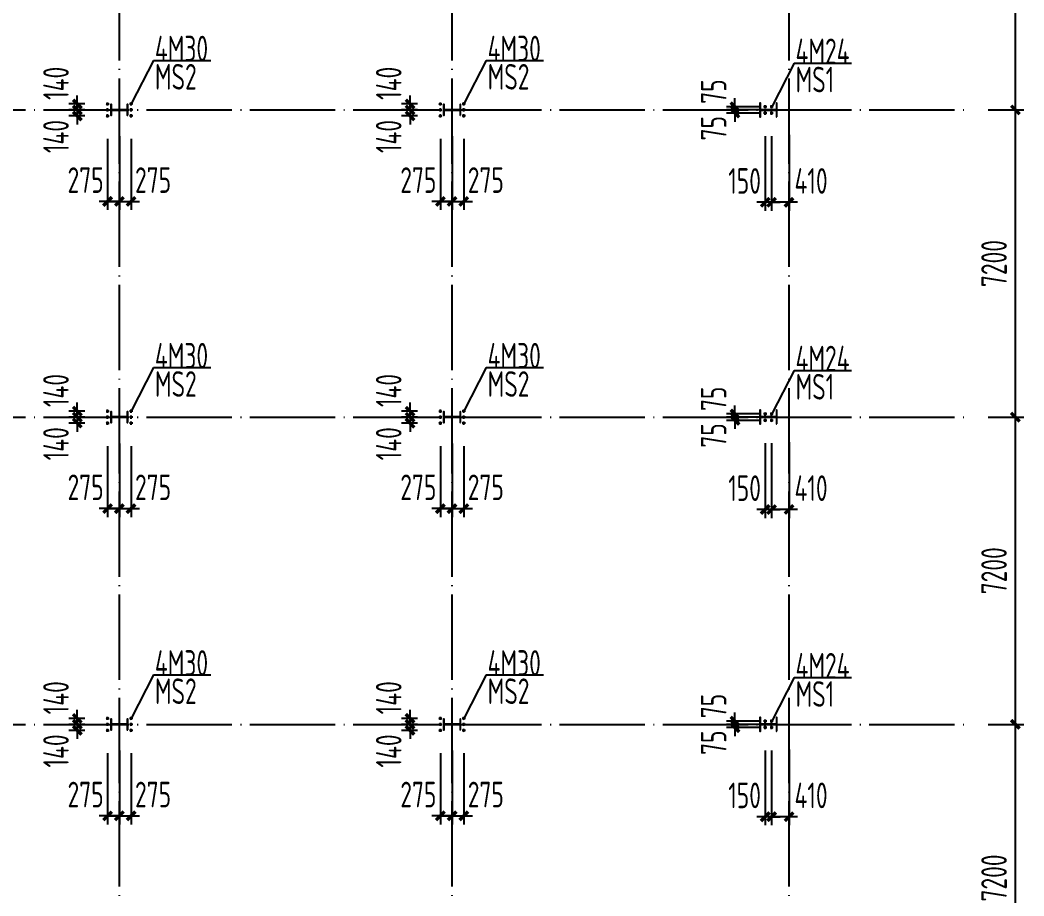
# Model space of a CAD drawing. Extents: x -32169 to 443031, y -120117 to 204739.
# Drawn here: x 71278 to 94810, y -47583 to -27057 of the extents above; entities that cross this region are included whole.
import ezdxf

# ---------------------------------------------------------------- set-up
doc = ezdxf.new("R2010")
doc.units = 0
doc.header["$LTSCALE"] = 1000
doc.linetypes.add('DOTE', pattern=[2.42, 2, -0.2, 0.02, -0.2])
doc.layers.get('0').update_dxf_attribs({"linetype": 'CONTINUOUS'})
doc.layers.get('Defpoints').update_dxf_attribs({"linetype": 'CONTINUOUS'})
for name, color, linetype in [('_TCH_KEY', 7, 'CONTINUOUS'), ('DIM', 3, 'CONTINUOUS'), ('DOTE', 1, 'CONTINUOUS'), ('HATCH', 252, 'CONTINUOUS'), ('PUB_TEXT', 7, 'CONTINUOUS'), ('端板', 7, 'CONTINUOUS'), ('钢柱', 2, 'CONTINUOUS')]:
    doc.layers.add(name, color=color, linetype=linetype)
doc.styles.add('TSSD_Dimension', font='Tssdeng.shx', dxfattribs={"width": 0.7, "bigfont": 'hztxt.shx'})
doc.styles.add('TSSD_Rein', font='Tssdeng.shx', dxfattribs={"width": 0.7, "bigfont": 'hztxt.shx'})
doc.dimstyles.new('TSSD_200_200', dxfattribs={"dimtxt": 600, "dimasz": 200, "dimexe": 200, "dimexo": 500, "dimgap": 200, "dimtad": 1, "dimdec": 0, "dimzin": 0, "dimdsep": 46, "dimtxsty": 'TSSD_Dimension', "dimblk": 'ARCHTICK', "dimblk1": 'ARCHTICK', "dimblk2": 'ARCHTICK', "dimcen": 0, "dimdle": 200, "dimclrt": 7, "dimadec": 0, "dimazin": 0, "dimtfac": 1, "dimtdec": 0, "dimtix": 1, "dimtmove": 2, "dimatfit": 3, "dimfxl": 1, "dimtolj": 1, "dimtzin": 0, "dimarcsym": 0})

# ---------------------------------------------------------------- blocks, each defined once
blk = doc.blocks.new('A$C686C7D4D')
at = {"layer": 'HATCH'}
for p, q in [((-150, 0), (150, 0)), ((0, -150), (0, 150))]:
    blk.add_line(p, q, dxfattribs=at)
at = {"layer": '端板'}
blk.add_circle((0, 0), 65, dxfattribs=at)
blk = doc.blocks.new('_ArchTick')
at = {"color": 0, "linetype": 'ByBlock', "const_width": 0.4}
blk.add_lwpolyline([(-0.5, -0.5), (0.5, 0.5)], dxfattribs=at)
blk = doc.blocks.new('*D126')
at = {"layer": 'Defpoints', "color": 0}
for p in [(72620, -29163), (73293, -29023), (73293, -29163)]:
    blk.add_point(p, dxfattribs=at)
at = {"layer": 'DIM', "color": 0, "lineweight": -2}
for p, q in [((72620, -29023), (72620, -28823)), ((72793, -29023), (72420, -29023)), ((72793, -29163), (72420, -29163)), ((72620, -29023), (72620, -29163)), ((72620, -29163), (72620, -29363))]:
    blk.add_line(p, q, dxfattribs=at)
at = {"layer": 'DIM', "color": 0, "lineweight": -2, "xscale": 200, "yscale": 200, "zscale": 200}
for p, rotation in [((72620, -29023), 270), ((72620, -29163), 90)]:
    blk.add_blockref('_ArchTick', p, dxfattribs=dict(at, rotation=rotation))
at = {"layer": 'DIM', "color": 7, "insert": (72120, -28539), "char_height": 600, "attachment_point": 5, "rotation": 90, "style": 'TSSD_Dimension'}
blk.add_mtext('\\A1;140', dxfattribs=at)
blk = doc.blocks.new('*D127')
at = {"layer": 'Defpoints', "color": 0}
for p in [(73293, -29163), (72620, -29303), (73293, -29303)]:
    blk.add_point(p, dxfattribs=at)
at = {"layer": 'DIM', "color": 0, "lineweight": -2}
for p, q in [((72793, -29163), (72420, -29163)), ((72620, -29163), (72620, -28963)), ((72620, -29163), (72620, -29303)), ((72793, -29303), (72420, -29303)), ((72620, -29303), (72620, -29503))]:
    blk.add_line(p, q, dxfattribs=at)
at = {"layer": 'DIM', "color": 0, "lineweight": -2, "xscale": 200, "yscale": 200, "zscale": 200}
for p, rotation in [((72620, -29163), 270), ((72620, -29303), 90)]:
    blk.add_blockref('_ArchTick', p, dxfattribs=dict(at, rotation=rotation))
at = {"layer": 'DIM', "color": 7, "insert": (72120, -29786), "char_height": 600, "attachment_point": 5, "rotation": 90, "style": 'TSSD_Dimension'}
blk.add_mtext('\\A1;140', dxfattribs=at)
blk = doc.blocks.new('*D128')
at = {"layer": 'Defpoints', "color": 0}
for p in [(73330, -29340), (73605, -29278), (73605, -31307)]:
    blk.add_point(p, dxfattribs=at)
at = {"layer": 'DIM', "color": 0, "lineweight": -2}
for p, q in [((73330, -29840), (73330, -31507)), ((73605, -29778), (73605, -31507)), ((73330, -31307), (73130, -31307)), ((73330, -31307), (73605, -31307)), ((73605, -31307), (73805, -31307))]:
    blk.add_line(p, q, dxfattribs=at)
at = {"layer": 'DIM', "color": 0, "lineweight": -2, "xscale": 200, "yscale": 200, "zscale": 200}
blk.add_blockref('_ArchTick', (73330, -31307), dxfattribs=at)
at = {"layer": 'DIM', "color": 0, "lineweight": -2, "xscale": 200, "yscale": 200, "zscale": 200, "rotation": 180}
blk.add_blockref('_ArchTick', (73605, -31307), dxfattribs=at)
at = {"layer": 'DIM', "color": 7, "insert": (72814, -30807), "char_height": 600, "attachment_point": 5, "style": 'TSSD_Dimension'}
blk.add_mtext('\\A1;275', dxfattribs=at)
blk = doc.blocks.new('*D129')
at = {"layer": 'Defpoints', "color": 0}
for p in [(73605, -29278), (73880, -29340), (73880, -31307)]:
    blk.add_point(p, dxfattribs=at)
at = {"layer": 'DIM', "color": 0, "lineweight": -2}
for p, q in [((73605, -29778), (73605, -31507)), ((73880, -29840), (73880, -31507)), ((73605, -31307), (73405, -31307)), ((73605, -31307), (73880, -31307)), ((73880, -31307), (74080, -31307))]:
    blk.add_line(p, q, dxfattribs=at)
at = {"layer": 'DIM', "color": 0, "lineweight": -2, "xscale": 200, "yscale": 200, "zscale": 200}
blk.add_blockref('_ArchTick', (73605, -31307), dxfattribs=at)
at = {"layer": 'DIM', "color": 0, "lineweight": -2, "xscale": 200, "yscale": 200, "zscale": 200, "rotation": 180}
blk.add_blockref('_ArchTick', (73880, -31307), dxfattribs=at)
at = {"layer": 'DIM', "color": 7, "insert": (74396, -30807), "char_height": 600, "attachment_point": 5, "style": 'TSSD_Dimension'}
blk.add_mtext('\\A1;275', dxfattribs=at)
blk = doc.blocks.new('*D130')
at = {"layer": 'Defpoints', "color": 0}
for p in [(80420, -29163), (81093, -29023), (81093, -29163)]:
    blk.add_point(p, dxfattribs=at)
at = {"layer": 'DIM', "color": 0, "lineweight": -2}
for p, q in [((80420, -29023), (80420, -28823)), ((80593, -29023), (80220, -29023)), ((80593, -29163), (80220, -29163)), ((80420, -29023), (80420, -29163)), ((80420, -29163), (80420, -29363))]:
    blk.add_line(p, q, dxfattribs=at)
at = {"layer": 'DIM', "color": 0, "lineweight": -2, "xscale": 200, "yscale": 200, "zscale": 200}
for p, rotation in [((80420, -29023), 270), ((80420, -29163), 90)]:
    blk.add_blockref('_ArchTick', p, dxfattribs=dict(at, rotation=rotation))
at = {"layer": 'DIM', "color": 7, "insert": (79920, -28539), "char_height": 600, "attachment_point": 5, "rotation": 90, "style": 'TSSD_Dimension'}
blk.add_mtext('\\A1;140', dxfattribs=at)
blk = doc.blocks.new('*D131')
at = {"layer": 'Defpoints', "color": 0}
for p in [(81093, -29163), (80420, -29303), (81093, -29303)]:
    blk.add_point(p, dxfattribs=at)
at = {"layer": 'DIM', "color": 0, "lineweight": -2}
for p, q in [((80593, -29163), (80220, -29163)), ((80420, -29163), (80420, -28963)), ((80420, -29163), (80420, -29303)), ((80593, -29303), (80220, -29303)), ((80420, -29303), (80420, -29503))]:
    blk.add_line(p, q, dxfattribs=at)
at = {"layer": 'DIM', "color": 0, "lineweight": -2, "xscale": 200, "yscale": 200, "zscale": 200}
for p, rotation in [((80420, -29163), 270), ((80420, -29303), 90)]:
    blk.add_blockref('_ArchTick', p, dxfattribs=dict(at, rotation=rotation))
at = {"layer": 'DIM', "color": 7, "insert": (79920, -29786), "char_height": 600, "attachment_point": 5, "rotation": 90, "style": 'TSSD_Dimension'}
blk.add_mtext('\\A1;140', dxfattribs=at)
blk = doc.blocks.new('*D132')
at = {"layer": 'Defpoints', "color": 0}
for p in [(81130, -29340), (81405, -29278), (81405, -31307)]:
    blk.add_point(p, dxfattribs=at)
at = {"layer": 'DIM', "color": 0, "lineweight": -2}
for p, q in [((81130, -29840), (81130, -31507)), ((81405, -29778), (81405, -31507)), ((81130, -31307), (80930, -31307)), ((81130, -31307), (81405, -31307)), ((81405, -31307), (81605, -31307))]:
    blk.add_line(p, q, dxfattribs=at)
at = {"layer": 'DIM', "color": 0, "lineweight": -2, "xscale": 200, "yscale": 200, "zscale": 200}
blk.add_blockref('_ArchTick', (81130, -31307), dxfattribs=at)
at = {"layer": 'DIM', "color": 0, "lineweight": -2, "xscale": 200, "yscale": 200, "zscale": 200, "rotation": 180}
blk.add_blockref('_ArchTick', (81405, -31307), dxfattribs=at)
at = {"layer": 'DIM', "color": 7, "insert": (80614, -30807), "char_height": 600, "attachment_point": 5, "style": 'TSSD_Dimension'}
blk.add_mtext('\\A1;275', dxfattribs=at)
blk = doc.blocks.new('*D133')
at = {"layer": 'Defpoints', "color": 0}
for p in [(81405, -29278), (81680, -29340), (81680, -31307)]:
    blk.add_point(p, dxfattribs=at)
at = {"layer": 'DIM', "color": 0, "lineweight": -2}
for p, q in [((81405, -29778), (81405, -31507)), ((81680, -29840), (81680, -31507)), ((81405, -31307), (81205, -31307)), ((81405, -31307), (81680, -31307)), ((81680, -31307), (81880, -31307))]:
    blk.add_line(p, q, dxfattribs=at)
at = {"layer": 'DIM', "color": 0, "lineweight": -2, "xscale": 200, "yscale": 200, "zscale": 200}
blk.add_blockref('_ArchTick', (81405, -31307), dxfattribs=at)
at = {"layer": 'DIM', "color": 0, "lineweight": -2, "xscale": 200, "yscale": 200, "zscale": 200, "rotation": 180}
blk.add_blockref('_ArchTick', (81680, -31307), dxfattribs=at)
at = {"layer": 'DIM', "color": 7, "insert": (82196, -30807), "char_height": 600, "attachment_point": 5, "style": 'TSSD_Dimension'}
blk.add_mtext('\\A1;275', dxfattribs=at)
blk = doc.blocks.new('*D134')
at = {"layer": 'Defpoints', "color": 0}
for p in [(73293, -36223), (72620, -36363), (73293, -36363)]:
    blk.add_point(p, dxfattribs=at)
at = {"layer": 'DIM', "color": 0, "lineweight": -2}
for p, q in [((72793, -36223), (72420, -36223)), ((72620, -36223), (72620, -36023)), ((72620, -36223), (72620, -36363)), ((72793, -36363), (72420, -36363)), ((72620, -36363), (72620, -36563))]:
    blk.add_line(p, q, dxfattribs=at)
at = {"layer": 'DIM', "color": 0, "lineweight": -2, "xscale": 200, "yscale": 200, "zscale": 200}
for p, rotation in [((72620, -36223), 270), ((72620, -36363), 90)]:
    blk.add_blockref('_ArchTick', p, dxfattribs=dict(at, rotation=rotation))
at = {"layer": 'DIM', "color": 7, "insert": (72120, -35739), "char_height": 600, "attachment_point": 5, "rotation": 90, "style": 'TSSD_Dimension'}
blk.add_mtext('\\A1;140', dxfattribs=at)
blk = doc.blocks.new('*D135')
at = {"layer": 'Defpoints', "color": 0}
for p in [(73293, -36363), (72620, -36503), (73293, -36503)]:
    blk.add_point(p, dxfattribs=at)
at = {"layer": 'DIM', "color": 0, "lineweight": -2}
for p, q in [((72620, -36363), (72620, -36163)), ((72793, -36363), (72420, -36363)), ((72620, -36363), (72620, -36503)), ((72793, -36503), (72420, -36503)), ((72620, -36503), (72620, -36703))]:
    blk.add_line(p, q, dxfattribs=at)
at = {"layer": 'DIM', "color": 0, "lineweight": -2, "xscale": 200, "yscale": 200, "zscale": 200}
for p, rotation in [((72620, -36363), 270), ((72620, -36503), 90)]:
    blk.add_blockref('_ArchTick', p, dxfattribs=dict(at, rotation=rotation))
at = {"layer": 'DIM', "color": 7, "insert": (72120, -36986), "char_height": 600, "attachment_point": 5, "rotation": 90, "style": 'TSSD_Dimension'}
blk.add_mtext('\\A1;140', dxfattribs=at)
blk = doc.blocks.new('*D136')
at = {"layer": 'Defpoints', "color": 0}
for p in [(73330, -36540), (73605, -36478), (73605, -38507)]:
    blk.add_point(p, dxfattribs=at)
at = {"layer": 'DIM', "color": 0, "lineweight": -2}
for p, q in [((73330, -37040), (73330, -38707)), ((73605, -36978), (73605, -38707)), ((73330, -38507), (73130, -38507)), ((73330, -38507), (73605, -38507)), ((73605, -38507), (73805, -38507))]:
    blk.add_line(p, q, dxfattribs=at)
at = {"layer": 'DIM', "color": 0, "lineweight": -2, "xscale": 200, "yscale": 200, "zscale": 200}
blk.add_blockref('_ArchTick', (73330, -38507), dxfattribs=at)
at = {"layer": 'DIM', "color": 0, "lineweight": -2, "xscale": 200, "yscale": 200, "zscale": 200, "rotation": 180}
blk.add_blockref('_ArchTick', (73605, -38507), dxfattribs=at)
at = {"layer": 'DIM', "color": 7, "insert": (72814, -38007), "char_height": 600, "attachment_point": 5, "style": 'TSSD_Dimension'}
blk.add_mtext('\\A1;275', dxfattribs=at)
blk = doc.blocks.new('*D137')
at = {"layer": 'Defpoints', "color": 0}
for p in [(73605, -36478), (73880, -36540), (73880, -38507)]:
    blk.add_point(p, dxfattribs=at)
at = {"layer": 'DIM', "color": 0, "lineweight": -2}
for p, q in [((73605, -36978), (73605, -38707)), ((73880, -37040), (73880, -38707)), ((73605, -38507), (73405, -38507)), ((73605, -38507), (73880, -38507)), ((73880, -38507), (74080, -38507))]:
    blk.add_line(p, q, dxfattribs=at)
at = {"layer": 'DIM', "color": 0, "lineweight": -2, "xscale": 200, "yscale": 200, "zscale": 200}
blk.add_blockref('_ArchTick', (73605, -38507), dxfattribs=at)
at = {"layer": 'DIM', "color": 0, "lineweight": -2, "xscale": 200, "yscale": 200, "zscale": 200, "rotation": 180}
blk.add_blockref('_ArchTick', (73880, -38507), dxfattribs=at)
at = {"layer": 'DIM', "color": 7, "insert": (74396, -38007), "char_height": 600, "attachment_point": 5, "style": 'TSSD_Dimension'}
blk.add_mtext('\\A1;275', dxfattribs=at)
blk = doc.blocks.new('*D138')
at = {"layer": 'Defpoints', "color": 0}
for p in [(81093, -36223), (80420, -36363), (81093, -36363)]:
    blk.add_point(p, dxfattribs=at)
at = {"layer": 'DIM', "color": 0, "lineweight": -2}
for p, q in [((80593, -36223), (80220, -36223)), ((80420, -36223), (80420, -36023)), ((80420, -36223), (80420, -36363)), ((80593, -36363), (80220, -36363)), ((80420, -36363), (80420, -36563))]:
    blk.add_line(p, q, dxfattribs=at)
at = {"layer": 'DIM', "color": 0, "lineweight": -2, "xscale": 200, "yscale": 200, "zscale": 200}
for p, rotation in [((80420, -36223), 270), ((80420, -36363), 90)]:
    blk.add_blockref('_ArchTick', p, dxfattribs=dict(at, rotation=rotation))
at = {"layer": 'DIM', "color": 7, "insert": (79920, -35739), "char_height": 600, "attachment_point": 5, "rotation": 90, "style": 'TSSD_Dimension'}
blk.add_mtext('\\A1;140', dxfattribs=at)
blk = doc.blocks.new('*D139')
at = {"layer": 'Defpoints', "color": 0}
for p in [(81093, -36363), (80420, -36503), (81093, -36503)]:
    blk.add_point(p, dxfattribs=at)
at = {"layer": 'DIM', "color": 0, "lineweight": -2}
for p, q in [((80420, -36363), (80420, -36163)), ((80593, -36363), (80220, -36363)), ((80420, -36363), (80420, -36503)), ((80593, -36503), (80220, -36503)), ((80420, -36503), (80420, -36703))]:
    blk.add_line(p, q, dxfattribs=at)
at = {"layer": 'DIM', "color": 0, "lineweight": -2, "xscale": 200, "yscale": 200, "zscale": 200}
for p, rotation in [((80420, -36363), 270), ((80420, -36503), 90)]:
    blk.add_blockref('_ArchTick', p, dxfattribs=dict(at, rotation=rotation))
at = {"layer": 'DIM', "color": 7, "insert": (79920, -36986), "char_height": 600, "attachment_point": 5, "rotation": 90, "style": 'TSSD_Dimension'}
blk.add_mtext('\\A1;140', dxfattribs=at)
blk = doc.blocks.new('*D140')
at = {"layer": 'Defpoints', "color": 0}
for p in [(81130, -36540), (81405, -36478), (81405, -38507)]:
    blk.add_point(p, dxfattribs=at)
at = {"layer": 'DIM', "color": 0, "lineweight": -2}
for p, q in [((81130, -37040), (81130, -38707)), ((81405, -36978), (81405, -38707)), ((81130, -38507), (80930, -38507)), ((81130, -38507), (81405, -38507)), ((81405, -38507), (81605, -38507))]:
    blk.add_line(p, q, dxfattribs=at)
at = {"layer": 'DIM', "color": 0, "lineweight": -2, "xscale": 200, "yscale": 200, "zscale": 200}
blk.add_blockref('_ArchTick', (81130, -38507), dxfattribs=at)
at = {"layer": 'DIM', "color": 0, "lineweight": -2, "xscale": 200, "yscale": 200, "zscale": 200, "rotation": 180}
blk.add_blockref('_ArchTick', (81405, -38507), dxfattribs=at)
at = {"layer": 'DIM', "color": 7, "insert": (80614, -38007), "char_height": 600, "attachment_point": 5, "style": 'TSSD_Dimension'}
blk.add_mtext('\\A1;275', dxfattribs=at)
blk = doc.blocks.new('*D141')
at = {"layer": 'Defpoints', "color": 0}
for p in [(81405, -36478), (81680, -36540), (81680, -38507)]:
    blk.add_point(p, dxfattribs=at)
at = {"layer": 'DIM', "color": 0, "lineweight": -2}
for p, q in [((81405, -36978), (81405, -38707)), ((81680, -37040), (81680, -38707)), ((81405, -38507), (81205, -38507)), ((81405, -38507), (81680, -38507)), ((81680, -38507), (81880, -38507))]:
    blk.add_line(p, q, dxfattribs=at)
at = {"layer": 'DIM', "color": 0, "lineweight": -2, "xscale": 200, "yscale": 200, "zscale": 200}
blk.add_blockref('_ArchTick', (81405, -38507), dxfattribs=at)
at = {"layer": 'DIM', "color": 0, "lineweight": -2, "xscale": 200, "yscale": 200, "zscale": 200, "rotation": 180}
blk.add_blockref('_ArchTick', (81680, -38507), dxfattribs=at)
at = {"layer": 'DIM', "color": 7, "insert": (82196, -38007), "char_height": 600, "attachment_point": 5, "style": 'TSSD_Dimension'}
blk.add_mtext('\\A1;275', dxfattribs=at)
blk = doc.blocks.new('*D142')
at = {"layer": 'Defpoints', "color": 0}
for p in [(73293, -43423), (72620, -43563), (73293, -43563)]:
    blk.add_point(p, dxfattribs=at)
at = {"layer": 'DIM', "color": 0, "lineweight": -2}
for p, q in [((72620, -43423), (72620, -43223)), ((72793, -43423), (72420, -43423)), ((72620, -43423), (72620, -43563)), ((72793, -43563), (72420, -43563)), ((72620, -43563), (72620, -43763))]:
    blk.add_line(p, q, dxfattribs=at)
at = {"layer": 'DIM', "color": 0, "lineweight": -2, "xscale": 200, "yscale": 200, "zscale": 200}
for p, rotation in [((72620, -43423), 270), ((72620, -43563), 90)]:
    blk.add_blockref('_ArchTick', p, dxfattribs=dict(at, rotation=rotation))
at = {"layer": 'DIM', "color": 7, "insert": (72120, -42939), "char_height": 600, "attachment_point": 5, "rotation": 90, "style": 'TSSD_Dimension'}
blk.add_mtext('\\A1;140', dxfattribs=at)
blk = doc.blocks.new('*D143')
at = {"layer": 'Defpoints', "color": 0}
for p in [(72620, -43703), (73293, -43563), (73293, -43703)]:
    blk.add_point(p, dxfattribs=at)
at = {"layer": 'DIM', "color": 0, "lineweight": -2}
for p, q in [((72620, -43563), (72620, -43363)), ((72793, -43563), (72420, -43563)), ((72793, -43703), (72420, -43703)), ((72620, -43563), (72620, -43703)), ((72620, -43703), (72620, -43903))]:
    blk.add_line(p, q, dxfattribs=at)
at = {"layer": 'DIM', "color": 0, "lineweight": -2, "xscale": 200, "yscale": 200, "zscale": 200}
for p, rotation in [((72620, -43563), 270), ((72620, -43703), 90)]:
    blk.add_blockref('_ArchTick', p, dxfattribs=dict(at, rotation=rotation))
at = {"layer": 'DIM', "color": 7, "insert": (72120, -44186), "char_height": 600, "attachment_point": 5, "rotation": 90, "style": 'TSSD_Dimension'}
blk.add_mtext('\\A1;140', dxfattribs=at)
blk = doc.blocks.new('*D144')
at = {"layer": 'Defpoints', "color": 0}
for p in [(73330, -43740), (73605, -43678), (73605, -45707)]:
    blk.add_point(p, dxfattribs=at)
at = {"layer": 'DIM', "color": 0, "lineweight": -2}
for p, q in [((73330, -44240), (73330, -45907)), ((73605, -44178), (73605, -45907)), ((73330, -45707), (73130, -45707)), ((73330, -45707), (73605, -45707)), ((73605, -45707), (73805, -45707))]:
    blk.add_line(p, q, dxfattribs=at)
at = {"layer": 'DIM', "color": 0, "lineweight": -2, "xscale": 200, "yscale": 200, "zscale": 200}
blk.add_blockref('_ArchTick', (73330, -45707), dxfattribs=at)
at = {"layer": 'DIM', "color": 0, "lineweight": -2, "xscale": 200, "yscale": 200, "zscale": 200, "rotation": 180}
blk.add_blockref('_ArchTick', (73605, -45707), dxfattribs=at)
at = {"layer": 'DIM', "color": 7, "insert": (72814, -45207), "char_height": 600, "attachment_point": 5, "style": 'TSSD_Dimension'}
blk.add_mtext('\\A1;275', dxfattribs=at)
blk = doc.blocks.new('*D145')
at = {"layer": 'Defpoints', "color": 0}
for p in [(73605, -43678), (73880, -43740), (73880, -45707)]:
    blk.add_point(p, dxfattribs=at)
at = {"layer": 'DIM', "color": 0, "lineweight": -2}
for p, q in [((73605, -44178), (73605, -45907)), ((73880, -44240), (73880, -45907)), ((73605, -45707), (73405, -45707)), ((73605, -45707), (73880, -45707)), ((73880, -45707), (74080, -45707))]:
    blk.add_line(p, q, dxfattribs=at)
at = {"layer": 'DIM', "color": 0, "lineweight": -2, "xscale": 200, "yscale": 200, "zscale": 200}
blk.add_blockref('_ArchTick', (73605, -45707), dxfattribs=at)
at = {"layer": 'DIM', "color": 0, "lineweight": -2, "xscale": 200, "yscale": 200, "zscale": 200, "rotation": 180}
blk.add_blockref('_ArchTick', (73880, -45707), dxfattribs=at)
at = {"layer": 'DIM', "color": 7, "insert": (74396, -45207), "char_height": 600, "attachment_point": 5, "style": 'TSSD_Dimension'}
blk.add_mtext('\\A1;275', dxfattribs=at)
blk = doc.blocks.new('*D146')
at = {"layer": 'Defpoints', "color": 0}
for p in [(81093, -43423), (80420, -43563), (81093, -43563)]:
    blk.add_point(p, dxfattribs=at)
at = {"layer": 'DIM', "color": 0, "lineweight": -2}
for p, q in [((80420, -43423), (80420, -43223)), ((80593, -43423), (80220, -43423)), ((80420, -43423), (80420, -43563)), ((80593, -43563), (80220, -43563)), ((80420, -43563), (80420, -43763))]:
    blk.add_line(p, q, dxfattribs=at)
at = {"layer": 'DIM', "color": 0, "lineweight": -2, "xscale": 200, "yscale": 200, "zscale": 200}
for p, rotation in [((80420, -43423), 270), ((80420, -43563), 90)]:
    blk.add_blockref('_ArchTick', p, dxfattribs=dict(at, rotation=rotation))
at = {"layer": 'DIM', "color": 7, "insert": (79920, -42939), "char_height": 600, "attachment_point": 5, "rotation": 90, "style": 'TSSD_Dimension'}
blk.add_mtext('\\A1;140', dxfattribs=at)
blk = doc.blocks.new('*D147')
at = {"layer": 'Defpoints', "color": 0}
for p in [(80420, -43703), (81093, -43563), (81093, -43703)]:
    blk.add_point(p, dxfattribs=at)
at = {"layer": 'DIM', "color": 0, "lineweight": -2}
for p, q in [((80420, -43563), (80420, -43363)), ((80593, -43563), (80220, -43563)), ((80593, -43703), (80220, -43703)), ((80420, -43563), (80420, -43703)), ((80420, -43703), (80420, -43903))]:
    blk.add_line(p, q, dxfattribs=at)
at = {"layer": 'DIM', "color": 0, "lineweight": -2, "xscale": 200, "yscale": 200, "zscale": 200}
for p, rotation in [((80420, -43563), 270), ((80420, -43703), 90)]:
    blk.add_blockref('_ArchTick', p, dxfattribs=dict(at, rotation=rotation))
at = {"layer": 'DIM', "color": 7, "insert": (79920, -44186), "char_height": 600, "attachment_point": 5, "rotation": 90, "style": 'TSSD_Dimension'}
blk.add_mtext('\\A1;140', dxfattribs=at)
blk = doc.blocks.new('*D148')
at = {"layer": 'Defpoints', "color": 0}
for p in [(81130, -43740), (81405, -43678), (81405, -45707)]:
    blk.add_point(p, dxfattribs=at)
at = {"layer": 'DIM', "color": 0, "lineweight": -2}
for p, q in [((81130, -44240), (81130, -45907)), ((81405, -44178), (81405, -45907)), ((81130, -45707), (80930, -45707)), ((81130, -45707), (81405, -45707)), ((81405, -45707), (81605, -45707))]:
    blk.add_line(p, q, dxfattribs=at)
at = {"layer": 'DIM', "color": 0, "lineweight": -2, "xscale": 200, "yscale": 200, "zscale": 200}
blk.add_blockref('_ArchTick', (81130, -45707), dxfattribs=at)
at = {"layer": 'DIM', "color": 0, "lineweight": -2, "xscale": 200, "yscale": 200, "zscale": 200, "rotation": 180}
blk.add_blockref('_ArchTick', (81405, -45707), dxfattribs=at)
at = {"layer": 'DIM', "color": 7, "insert": (80614, -45207), "char_height": 600, "attachment_point": 5, "style": 'TSSD_Dimension'}
blk.add_mtext('\\A1;275', dxfattribs=at)
blk = doc.blocks.new('*D149')
at = {"layer": 'Defpoints', "color": 0}
for p in [(81405, -43678), (81680, -43740), (81680, -45707)]:
    blk.add_point(p, dxfattribs=at)
at = {"layer": 'DIM', "color": 0, "lineweight": -2}
for p, q in [((81405, -44178), (81405, -45907)), ((81680, -44240), (81680, -45907)), ((81405, -45707), (81205, -45707)), ((81405, -45707), (81680, -45707)), ((81680, -45707), (81880, -45707))]:
    blk.add_line(p, q, dxfattribs=at)
at = {"layer": 'DIM', "color": 0, "lineweight": -2, "xscale": 200, "yscale": 200, "zscale": 200}
blk.add_blockref('_ArchTick', (81405, -45707), dxfattribs=at)
at = {"layer": 'DIM', "color": 0, "lineweight": -2, "xscale": 200, "yscale": 200, "zscale": 200, "rotation": 180}
blk.add_blockref('_ArchTick', (81680, -45707), dxfattribs=at)
at = {"layer": 'DIM', "color": 7, "insert": (82196, -45207), "char_height": 600, "attachment_point": 5, "style": 'TSSD_Dimension'}
blk.add_mtext('\\A1;275', dxfattribs=at)
blk = doc.blocks.new('*D272')
at = {"layer": 'Defpoints', "color": 0}
for p in [(88037, -29163), (89101, -29088), (89101, -29163)]:
    blk.add_point(p, dxfattribs=at)
at = {"layer": 'DIM', "color": 0, "lineweight": -2}
for p, q in [((88037, -29088), (88037, -28888)), ((88601, -29088), (87837, -29088)), ((88601, -29163), (87837, -29163)), ((88037, -29088), (88037, -29163)), ((88037, -29163), (88037, -29363))]:
    blk.add_line(p, q, dxfattribs=at)
at = {"layer": 'DIM', "color": 0, "lineweight": -2, "xscale": 200, "yscale": 200, "zscale": 200}
for p, rotation in [((88037, -29088), 270), ((88037, -29163), 90)]:
    blk.add_blockref('_ArchTick', p, dxfattribs=dict(at, rotation=rotation))
at = {"layer": 'DIM', "color": 7, "insert": (87537, -28733), "char_height": 600, "attachment_point": 5, "rotation": 90, "style": 'TSSD_Dimension'}
blk.add_mtext('\\A1;75', dxfattribs=at)
blk = doc.blocks.new('*D273')
at = {"layer": 'Defpoints', "color": 0}
for p in [(89101, -29163), (88037, -29238), (89101, -29238)]:
    blk.add_point(p, dxfattribs=at)
at = {"layer": 'DIM', "color": 0, "lineweight": -2}
for p, q in [((88601, -29163), (87837, -29163)), ((88037, -29163), (88037, -28963)), ((88037, -29163), (88037, -29238)), ((88601, -29238), (87837, -29238)), ((88037, -29238), (88037, -29438))]:
    blk.add_line(p, q, dxfattribs=at)
at = {"layer": 'DIM', "color": 0, "lineweight": -2, "xscale": 200, "yscale": 200, "zscale": 200}
for p, rotation in [((88037, -29163), 270), ((88037, -29238), 90)]:
    blk.add_blockref('_ArchTick', p, dxfattribs=dict(at, rotation=rotation))
at = {"layer": 'DIM', "color": 7, "insert": (87537, -29592), "char_height": 600, "attachment_point": 5, "rotation": 90, "style": 'TSSD_Dimension'}
blk.add_mtext('\\A1;75', dxfattribs=at)
blk = doc.blocks.new('*D274')
at = {"layer": 'Defpoints', "color": 0}
for p in [(88896, -29275), (89305, -29250), (88896, -31327)]:
    blk.add_point(p, dxfattribs=at)
at = {"layer": 'DIM', "color": 0, "lineweight": -2}
for p, q in [((88896, -29775), (88896, -31527)), ((89305, -29750), (89305, -31527)), ((89505, -31327), (88696, -31327))]:
    blk.add_line(p, q, dxfattribs=at)
at = {"layer": 'DIM', "color": 0, "lineweight": -2, "xscale": 200, "yscale": 200, "zscale": 200, "rotation": 180}
blk.add_blockref('_ArchTick', (88896, -31327), dxfattribs=at)
at = {"layer": 'DIM', "color": 0, "lineweight": -2, "xscale": 200, "yscale": 200, "zscale": 200}
blk.add_blockref('_ArchTick', (89305, -31327), dxfattribs=at)
at = {"layer": 'DIM', "color": 7, "insert": (89821, -30827), "char_height": 600, "attachment_point": 5, "style": 'TSSD_Dimension'}
blk.add_mtext('\\A1;410', dxfattribs=at)
blk = doc.blocks.new('*D275')
at = {"layer": 'Defpoints', "color": 0}
for p in [(88746, -29275), (88896, -29275), (88746, -31327)]:
    blk.add_point(p, dxfattribs=at)
at = {"layer": 'DIM', "color": 0, "lineweight": -2}
for p, q in [((88746, -29775), (88746, -31527)), ((88896, -29775), (88896, -31527)), ((88746, -31327), (88546, -31327)), ((88896, -31327), (88746, -31327)), ((88896, -31327), (89096, -31327))]:
    blk.add_line(p, q, dxfattribs=at)
at = {"layer": 'DIM', "color": 0, "lineweight": -2, "xscale": 200, "yscale": 200, "zscale": 200}
blk.add_blockref('_ArchTick', (88746, -31327), dxfattribs=at)
at = {"layer": 'DIM', "color": 0, "lineweight": -2, "xscale": 200, "yscale": 200, "zscale": 200, "rotation": 180}
blk.add_blockref('_ArchTick', (88896, -31327), dxfattribs=at)
at = {"layer": 'DIM', "color": 7, "insert": (88262, -30827), "char_height": 600, "attachment_point": 5, "style": 'TSSD_Dimension'}
blk.add_mtext('\\A1;150', dxfattribs=at)
blk = doc.blocks.new('*D280')
at = {"layer": 'Defpoints', "color": 0}
for p in [(88037, -36363), (89101, -36288), (89101, -36363)]:
    blk.add_point(p, dxfattribs=at)
at = {"layer": 'DIM', "color": 0, "lineweight": -2}
for p, q in [((88037, -36288), (88037, -36088)), ((88601, -36288), (87837, -36288)), ((88601, -36363), (87837, -36363)), ((88037, -36288), (88037, -36363)), ((88037, -36363), (88037, -36563))]:
    blk.add_line(p, q, dxfattribs=at)
at = {"layer": 'DIM', "color": 0, "lineweight": -2, "xscale": 200, "yscale": 200, "zscale": 200}
for p, rotation in [((88037, -36288), 270), ((88037, -36363), 90)]:
    blk.add_blockref('_ArchTick', p, dxfattribs=dict(at, rotation=rotation))
at = {"layer": 'DIM', "color": 7, "insert": (87537, -35933), "char_height": 600, "attachment_point": 5, "rotation": 90, "style": 'TSSD_Dimension'}
blk.add_mtext('\\A1;75', dxfattribs=at)
blk = doc.blocks.new('*D281')
at = {"layer": 'Defpoints', "color": 0}
for p in [(88037, -36438), (89101, -36363), (89101, -36438)]:
    blk.add_point(p, dxfattribs=at)
at = {"layer": 'DIM', "color": 0, "lineweight": -2}
for p, q in [((88037, -36363), (88037, -36163)), ((88601, -36363), (87837, -36363)), ((88601, -36438), (87837, -36438)), ((88037, -36363), (88037, -36438)), ((88037, -36438), (88037, -36638))]:
    blk.add_line(p, q, dxfattribs=at)
at = {"layer": 'DIM', "color": 0, "lineweight": -2, "xscale": 200, "yscale": 200, "zscale": 200}
for p, rotation in [((88037, -36363), 270), ((88037, -36438), 90)]:
    blk.add_blockref('_ArchTick', p, dxfattribs=dict(at, rotation=rotation))
at = {"layer": 'DIM', "color": 7, "insert": (87537, -36792), "char_height": 600, "attachment_point": 5, "rotation": 90, "style": 'TSSD_Dimension'}
blk.add_mtext('\\A1;75', dxfattribs=at)
blk = doc.blocks.new('*D282')
at = {"layer": 'Defpoints', "color": 0}
for p in [(89305, -36450), (88896, -36475), (88896, -38527)]:
    blk.add_point(p, dxfattribs=at)
at = {"layer": 'DIM', "color": 0, "lineweight": -2}
for p, q in [((88896, -36975), (88896, -38727)), ((89305, -36950), (89305, -38727)), ((89505, -38527), (88696, -38527))]:
    blk.add_line(p, q, dxfattribs=at)
at = {"layer": 'DIM', "color": 0, "lineweight": -2, "xscale": 200, "yscale": 200, "zscale": 200, "rotation": 180}
blk.add_blockref('_ArchTick', (88896, -38527), dxfattribs=at)
at = {"layer": 'DIM', "color": 0, "lineweight": -2, "xscale": 200, "yscale": 200, "zscale": 200}
blk.add_blockref('_ArchTick', (89305, -38527), dxfattribs=at)
at = {"layer": 'DIM', "color": 7, "insert": (89821, -38027), "char_height": 600, "attachment_point": 5, "style": 'TSSD_Dimension'}
blk.add_mtext('\\A1;410', dxfattribs=at)
blk = doc.blocks.new('*D283')
at = {"layer": 'Defpoints', "color": 0}
for p in [(88746, -36475), (88896, -36475), (88746, -38527)]:
    blk.add_point(p, dxfattribs=at)
at = {"layer": 'DIM', "color": 0, "lineweight": -2}
for p, q in [((88746, -36975), (88746, -38727)), ((88896, -36975), (88896, -38727)), ((88746, -38527), (88546, -38527)), ((88896, -38527), (88746, -38527)), ((88896, -38527), (89096, -38527))]:
    blk.add_line(p, q, dxfattribs=at)
at = {"layer": 'DIM', "color": 0, "lineweight": -2, "xscale": 200, "yscale": 200, "zscale": 200}
blk.add_blockref('_ArchTick', (88746, -38527), dxfattribs=at)
at = {"layer": 'DIM', "color": 0, "lineweight": -2, "xscale": 200, "yscale": 200, "zscale": 200, "rotation": 180}
blk.add_blockref('_ArchTick', (88896, -38527), dxfattribs=at)
at = {"layer": 'DIM', "color": 7, "insert": (88262, -38027), "char_height": 600, "attachment_point": 5, "style": 'TSSD_Dimension'}
blk.add_mtext('\\A1;150', dxfattribs=at)
blk = doc.blocks.new('*D288')
at = {"layer": 'Defpoints', "color": 0}
for p in [(89101, -43488), (88037, -43563), (89101, -43563)]:
    blk.add_point(p, dxfattribs=at)
at = {"layer": 'DIM', "color": 0, "lineweight": -2}
for p, q in [((88037, -43488), (88037, -43288)), ((88601, -43488), (87837, -43488)), ((88037, -43488), (88037, -43563)), ((88601, -43563), (87837, -43563)), ((88037, -43563), (88037, -43763))]:
    blk.add_line(p, q, dxfattribs=at)
at = {"layer": 'DIM', "color": 0, "lineweight": -2, "xscale": 200, "yscale": 200, "zscale": 200}
for p, rotation in [((88037, -43488), 270), ((88037, -43563), 90)]:
    blk.add_blockref('_ArchTick', p, dxfattribs=dict(at, rotation=rotation))
at = {"layer": 'DIM', "color": 7, "insert": (87537, -43133), "char_height": 600, "attachment_point": 5, "rotation": 90, "style": 'TSSD_Dimension'}
blk.add_mtext('\\A1;75', dxfattribs=at)
blk = doc.blocks.new('*D289')
at = {"layer": 'Defpoints', "color": 0}
for p in [(88037, -43638), (89101, -43563), (89101, -43638)]:
    blk.add_point(p, dxfattribs=at)
at = {"layer": 'DIM', "color": 0, "lineweight": -2}
for p, q in [((88037, -43563), (88037, -43363)), ((88601, -43563), (87837, -43563)), ((88601, -43638), (87837, -43638)), ((88037, -43563), (88037, -43638)), ((88037, -43638), (88037, -43838))]:
    blk.add_line(p, q, dxfattribs=at)
at = {"layer": 'DIM', "color": 0, "lineweight": -2, "xscale": 200, "yscale": 200, "zscale": 200}
for p, rotation in [((88037, -43563), 270), ((88037, -43638), 90)]:
    blk.add_blockref('_ArchTick', p, dxfattribs=dict(at, rotation=rotation))
at = {"layer": 'DIM', "color": 7, "insert": (87537, -43992), "char_height": 600, "attachment_point": 5, "rotation": 90, "style": 'TSSD_Dimension'}
blk.add_mtext('\\A1;75', dxfattribs=at)
blk = doc.blocks.new('*D290')
at = {"layer": 'Defpoints', "color": 0}
for p in [(88896, -43675), (89305, -43650), (88896, -45727)]:
    blk.add_point(p, dxfattribs=at)
at = {"layer": 'DIM', "color": 0, "lineweight": -2}
for p, q in [((88896, -44175), (88896, -45927)), ((89305, -44150), (89305, -45927)), ((89505, -45727), (88696, -45727))]:
    blk.add_line(p, q, dxfattribs=at)
at = {"layer": 'DIM', "color": 0, "lineweight": -2, "xscale": 200, "yscale": 200, "zscale": 200, "rotation": 180}
blk.add_blockref('_ArchTick', (88896, -45727), dxfattribs=at)
at = {"layer": 'DIM', "color": 0, "lineweight": -2, "xscale": 200, "yscale": 200, "zscale": 200}
blk.add_blockref('_ArchTick', (89305, -45727), dxfattribs=at)
at = {"layer": 'DIM', "color": 7, "insert": (89821, -45227), "char_height": 600, "attachment_point": 5, "style": 'TSSD_Dimension'}
blk.add_mtext('\\A1;410', dxfattribs=at)
blk = doc.blocks.new('*D291')
at = {"layer": 'Defpoints', "color": 0}
for p in [(88746, -43675), (88896, -43675), (88746, -45727)]:
    blk.add_point(p, dxfattribs=at)
at = {"layer": 'DIM', "color": 0, "lineweight": -2}
for p, q in [((88746, -44175), (88746, -45927)), ((88896, -44175), (88896, -45927)), ((88746, -45727), (88546, -45727)), ((88896, -45727), (88746, -45727)), ((88896, -45727), (89096, -45727))]:
    blk.add_line(p, q, dxfattribs=at)
at = {"layer": 'DIM', "color": 0, "lineweight": -2, "xscale": 200, "yscale": 200, "zscale": 200}
blk.add_blockref('_ArchTick', (88746, -45727), dxfattribs=at)
at = {"layer": 'DIM', "color": 0, "lineweight": -2, "xscale": 200, "yscale": 200, "zscale": 200, "rotation": 180}
blk.add_blockref('_ArchTick', (88896, -45727), dxfattribs=at)
at = {"layer": 'DIM', "color": 7, "insert": (88262, -45227), "char_height": 600, "attachment_point": 5, "style": 'TSSD_Dimension'}
blk.add_mtext('\\A1;150', dxfattribs=at)
blk = doc.blocks.new('*D425')
at = {"layer": 'Defpoints', "color": 0}
for p in [(93469, -43563), (94610, -43563), (93469, -50763)]:
    blk.add_point(p, dxfattribs=at)
at = {"layer": 'DIM', "color": 0, "lineweight": -2}
for p, q in [((94610, -50963), (94610, -43363)), ((93969, -43563), (94810, -43563)), ((93969, -50763), (94810, -50763))]:
    blk.add_line(p, q, dxfattribs=at)
at = {"layer": 'DIM', "color": 0, "lineweight": -2, "xscale": 200, "yscale": 200, "zscale": 200}
for p, rotation in [((94610, -43563), 90), ((94610, -50763), 270)]:
    blk.add_blockref('_ArchTick', p, dxfattribs=dict(at, rotation=rotation))
at = {"layer": 'DIM', "color": 7, "insert": (94110, -47163), "char_height": 600, "attachment_point": 5, "rotation": 90, "style": 'TSSD_Dimension'}
blk.add_mtext('\\A1;7200', dxfattribs=at)
blk = doc.blocks.new('*D426')
at = {"layer": 'Defpoints', "color": 0}
for p in [(93469, -36363), (94610, -36363), (93469, -43563)]:
    blk.add_point(p, dxfattribs=at)
at = {"layer": 'DIM', "color": 0, "lineweight": -2}
for p, q in [((94610, -43763), (94610, -36163)), ((93969, -36363), (94810, -36363)), ((93969, -43563), (94810, -43563))]:
    blk.add_line(p, q, dxfattribs=at)
at = {"layer": 'DIM', "color": 0, "lineweight": -2, "xscale": 200, "yscale": 200, "zscale": 200}
for p, rotation in [((94610, -36363), 90), ((94610, -43563), 270)]:
    blk.add_blockref('_ArchTick', p, dxfattribs=dict(at, rotation=rotation))
at = {"layer": 'DIM', "color": 7, "insert": (94110, -39963), "char_height": 600, "attachment_point": 5, "rotation": 90, "style": 'TSSD_Dimension'}
blk.add_mtext('\\A1;7200', dxfattribs=at)
blk = doc.blocks.new('*D427')
at = {"layer": 'Defpoints', "color": 0}
for p in [(93469, -29163), (94610, -29163), (93469, -36363)]:
    blk.add_point(p, dxfattribs=at)
at = {"layer": 'DIM', "color": 0, "lineweight": -2}
for p, q in [((93969, -29163), (94810, -29163)), ((94610, -36563), (94610, -28963)), ((93969, -36363), (94810, -36363))]:
    blk.add_line(p, q, dxfattribs=at)
at = {"layer": 'DIM', "color": 0, "lineweight": -2, "xscale": 200, "yscale": 200, "zscale": 200}
for p, rotation in [((94610, -29163), 90), ((94610, -36363), 270)]:
    blk.add_blockref('_ArchTick', p, dxfattribs=dict(at, rotation=rotation))
at = {"layer": 'DIM', "color": 7, "insert": (94110, -32763), "char_height": 600, "attachment_point": 5, "rotation": 90, "style": 'TSSD_Dimension'}
blk.add_mtext('\\A1;7200', dxfattribs=at)
blk = doc.blocks.new('*D428')
at = {"layer": 'Defpoints', "color": 0}
for p in [(93469, -21963), (94610, -21963), (93469, -29163)]:
    blk.add_point(p, dxfattribs=at)
at = {"layer": 'DIM', "color": 0, "lineweight": -2}
for p, q in [((94610, -29363), (94610, -21763)), ((93969, -21963), (94810, -21963)), ((93969, -29163), (94810, -29163))]:
    blk.add_line(p, q, dxfattribs=at)
at = {"layer": 'DIM', "color": 0, "lineweight": -2, "xscale": 200, "yscale": 200, "zscale": 200}
for p, rotation in [((94610, -21963), 90), ((94610, -29163), 270)]:
    blk.add_blockref('_ArchTick', p, dxfattribs=dict(at, rotation=rotation))
at = {"layer": 'DIM', "color": 7, "insert": (94110, -25563), "char_height": 600, "attachment_point": 5, "rotation": 90, "style": 'TSSD_Dimension'}
blk.add_mtext('\\A1;7200', dxfattribs=at)

msp = doc.modelspace()

# ---------------------------------------------------------------- linework, layer by layer
at = {"layer": 'DOTE', "linetype": 'DOTE'}
for p, q in [((73605.24457, -95762.90283), (73605.24457, 15277.3647)), ((81405.24457, -95762.90283), (81405.24457, 15277.3647)), ((89305.24457, -95762.90283), (89305.24457, 15277.3647)), ((64565.24457, -29162.6353), (93469.06221, -29162.6353)), ((64565.24457, -36362.6353), (93469.06221, -36362.6353)), ((64565.24457, -43562.6353), (93469.06221, -43562.6353))]:
    msp.add_line(p, q, dxfattribs=at)
at = {"layer": 'PUB_TEXT'}
for p, q in [((74407.96392, -28002.79642), (73880.24457, -29022.6353)), ((74407.96392, -28002.79642), (75747.06855, -28002.79642)), ((82207.96392, -28002.79642), (81680.24457, -29022.6353)), ((82207.96392, -28002.79642), (83547.06855, -28002.79642)), ((89426.46057, -28067.79642), (88898.74122, -29087.6353)), ((89426.46057, -28067.79642), (90765.5652, -28067.79642)), ((74407.96392, -35202.79642), (73880.24457, -36222.6353)), ((74407.96392, -35202.79642), (75747.06855, -35202.79642)), ((82207.96392, -35202.79642), (81680.24457, -36222.6353)), ((82207.96392, -35202.79642), (83547.06855, -35202.79642)), ((89426.46057, -35267.79642), (88898.74122, -36287.6353)), ((89426.46057, -35267.79642), (90765.5652, -35267.79642)), ((74407.96392, -42402.79642), (73880.24457, -43422.6353)), ((74407.96392, -42402.79642), (75747.06855, -42402.79642)), ((82207.96392, -42402.79642), (81680.24457, -43422.6353)), ((82207.96392, -42402.79642), (83547.06855, -42402.79642)), ((89426.46057, -42467.79642), (88898.74122, -43487.6353)), ((89426.46057, -42467.79642), (90765.5652, -42467.79642))]:
    msp.add_line(p, q, dxfattribs=at)
at = {"layer": '钢柱'}
for points in [[(73805.24457, -29287.6353), (73805.24457, -29037.6353), (73791.24457, -29037.6353), (73791.24457, -29158.6353), (73419.24457, -29158.6353), (73419.24457, -29037.6353), (73405.24457, -29037.6353), (73405.24457, -29287.6353), (73419.24457, -29287.6353), (73419.24457, -29166.6353), (73791.24457, -29166.6353), (73791.24457, -29287.6353)], [(81605.24457, -29287.6353), (81605.24457, -29037.6353), (81591.24457, -29037.6353), (81591.24457, -29158.6353), (81219.24457, -29158.6353), (81219.24457, -29037.6353), (81205.24457, -29037.6353), (81205.24457, -29287.6353), (81219.24457, -29287.6353), (81219.24457, -29166.6353), (81591.24457, -29166.6353), (81591.24457, -29287.6353)], [(89020.70192, -29322.6353), (89020.70192, -29002.6353), (89006.70192, -29002.6353), (89006.70192, -29158.6353), (88634.70192, -29158.6353), (88634.70192, -29002.6353), (88620.70192, -29002.6353), (88620.70192, -29322.6353), (88634.70192, -29322.6353), (88634.70192, -29166.6353), (89006.70192, -29166.6353), (89006.70192, -29322.6353)], [(73805.24457, -36487.6353), (73805.24457, -36237.6353), (73791.24457, -36237.6353), (73791.24457, -36358.6353), (73419.24457, -36358.6353), (73419.24457, -36237.6353), (73405.24457, -36237.6353), (73405.24457, -36487.6353), (73419.24457, -36487.6353), (73419.24457, -36366.6353), (73791.24457, -36366.6353), (73791.24457, -36487.6353)], [(81605.24457, -36487.6353), (81605.24457, -36237.6353), (81591.24457, -36237.6353), (81591.24457, -36358.6353), (81219.24457, -36358.6353), (81219.24457, -36237.6353), (81205.24457, -36237.6353), (81205.24457, -36487.6353), (81219.24457, -36487.6353), (81219.24457, -36366.6353), (81591.24457, -36366.6353), (81591.24457, -36487.6353)], [(89020.70192, -36522.6353), (89020.70192, -36202.6353), (89006.70192, -36202.6353), (89006.70192, -36358.6353), (88634.70192, -36358.6353), (88634.70192, -36202.6353), (88620.70192, -36202.6353), (88620.70192, -36522.6353), (88634.70192, -36522.6353), (88634.70192, -36366.6353), (89006.70192, -36366.6353), (89006.70192, -36522.6353)], [(73805.24457, -43687.6353), (73805.24457, -43437.6353), (73791.24457, -43437.6353), (73791.24457, -43558.6353), (73419.24457, -43558.6353), (73419.24457, -43437.6353), (73405.24457, -43437.6353), (73405.24457, -43687.6353), (73419.24457, -43687.6353), (73419.24457, -43566.6353), (73791.24457, -43566.6353), (73791.24457, -43687.6353)], [(81605.24457, -43687.6353), (81605.24457, -43437.6353), (81591.24457, -43437.6353), (81591.24457, -43558.6353), (81219.24457, -43558.6353), (81219.24457, -43437.6353), (81205.24457, -43437.6353), (81205.24457, -43687.6353), (81219.24457, -43687.6353), (81219.24457, -43566.6353), (81591.24457, -43566.6353), (81591.24457, -43687.6353)], [(89020.70192, -43722.6353), (89020.70192, -43402.6353), (89006.70192, -43402.6353), (89006.70192, -43558.6353), (88634.70192, -43558.6353), (88634.70192, -43402.6353), (88620.70192, -43402.6353), (88620.70192, -43722.6353), (88634.70192, -43722.6353), (88634.70192, -43566.6353), (89006.70192, -43566.6353), (89006.70192, -43722.6353)]]:
    msp.add_lwpolyline(points, close=True, dxfattribs=at)

# ---------------------------------------------------------------- block references
at = {"layer": '_TCH_KEY', "yscale": 0.25, "zscale": 0.25}
for p, xscale in [((73330.24457, -29022.6353), 0.25), ((73330.24457, -29162.6353), 0.25), ((73880.24457, -29022.6353), -0.25), ((73880.24457, -29162.6353), -0.25), ((81130.24457, -29022.6353), 0.25), ((81130.24457, -29162.6353), 0.25), ((81680.24457, -29022.6353), -0.25), ((81680.24457, -29162.6353), -0.25), ((88745.70192, -29087.6353), -0.25), ((88895.70192, -29087.6353), -0.25), ((73330.24457, -29302.6353), 0.25), ((73880.24457, -29302.6353), -0.25), ((81130.24457, -29302.6353), 0.25), ((81680.24457, -29302.6353), -0.25), ((88745.70192, -29237.6353), -0.25), ((88895.70192, -29237.6353), -0.25), ((73330.24457, -36222.6353), 0.25), ((73880.24457, -36222.6353), -0.25), ((81130.24457, -36222.6353), 0.25), ((81680.24457, -36222.6353), -0.25), ((73330.24457, -36362.6353), 0.25), ((73330.24457, -36502.6353), 0.25), ((73880.24457, -36362.6353), -0.25), ((73880.24457, -36502.6353), -0.25), ((81130.24457, -36362.6353), 0.25), ((81130.24457, -36502.6353), 0.25), ((81680.24457, -36362.6353), -0.25), ((81680.24457, -36502.6353), -0.25), ((88745.70192, -36287.6353), -0.25), ((88745.70192, -36437.6353), -0.25), ((88895.70192, -36287.6353), -0.25), ((88895.70192, -36437.6353), -0.25), ((73330.24457, -43422.6353), 0.25), ((73330.24457, -43562.6353), 0.25), ((73880.24457, -43422.6353), -0.25), ((73880.24457, -43562.6353), -0.25), ((81130.24457, -43422.6353), 0.25), ((81130.24457, -43562.6353), 0.25), ((81680.24457, -43422.6353), -0.25), ((81680.24457, -43562.6353), -0.25), ((88745.70192, -43487.6353), -0.25), ((88895.70192, -43487.6353), -0.25), ((73330.24457, -43702.6353), 0.25), ((73880.24457, -43702.6353), -0.25), ((81130.24457, -43702.6353), 0.25), ((81680.24457, -43702.6353), -0.25), ((88745.70192, -43637.6353), -0.25), ((88895.70192, -43637.6353), -0.25)]:
    msp.add_blockref('A$C686C7D4D', p, dxfattribs=dict(at, xscale=xscale))

# ---------------------------------------------------------------- texts
at = {"layer": 'PUB_TEXT', "style": 'TSSD_Rein', "width": 0.7}
for s, p in [('4M30', (74438.02101, -28024.60692, 292.0163)), ('4M30', (82238.02101, -28024.60692, 292.0163)), ('4M24', (89456.51766, -28089.60692, 292.0163)), ('MS2', (74438.02101, -28685.58199, 292.0163)), ('MS2', (82238.02101, -28685.58199, 292.0163)), ('MS1', (89456.51766, -28750.58199, 292.0163)), ('4M30', (74438.02101, -35224.60692, 292.0163)), ('4M30', (82238.02101, -35224.60692, 292.0163)), ('4M24', (89456.51766, -35289.60692, 292.0163)), ('MS2', (74438.02101, -35885.58199, 292.0163)), ('MS2', (82238.02101, -35885.58199, 292.0163)), ('MS1', (89456.51766, -35950.58199, 292.0163)), ('4M30', (74438.02101, -42424.60692, 292.0163)), ('4M30', (82238.02101, -42424.60692, 292.0163)), ('4M24', (89456.51766, -42489.60692, 292.0163)), ('MS2', (74438.02101, -43085.58199, 292.0163)), ('MS2', (82238.02101, -43085.58199, 292.0163)), ('MS1', (89456.51766, -43150.58199, 292.0163))]:
    msp.add_text(s, height=600, dxfattribs=at).set_placement(p)

# ---------------------------------------------------------------- dimensions: what is measured, and where the dimension line sits
at = {"layer": 'DIM'}
for p1, p2, picture, middle in [((93469.06221, -29162.6353), (93469.06221, -21962.6353), '*D428', (94110.45573, -25562.6353)), ((93469.06221, -36362.6353), (93469.06221, -29162.6353), '*D427', (94110.45573, -32762.6353)), ((93469.06221, -43562.6353), (93469.06221, -36362.6353), '*D426', (94110.45573, -39962.6353)), ((93469.06221, -50762.6353), (93469.06221, -43562.6353), '*D425', (94110.45573, -47162.6353))]:
    dim = msp.add_aligned_dim(p1=p1, p2=p2, distance=-1141.39352, dimstyle='TSSD_200_200', dxfattribs=at)
    dim.commit()
    dim.dimension.update_dxf_attribs({"geometry": picture, "text_midpoint": middle})
for base, p1, p2, picture, middle in [((72620.13584, -29162.6353), (73292.74457, -29022.6353), (73292.74457, -29162.6353), '*D126', (72120.13584, -28538.78915)), ((80420.13584, -29162.6353), (81092.74457, -29022.6353), (81092.74457, -29162.6353), '*D130', (79920.13584, -28538.78915)), ((88036.67086, -29162.6353), (89100.91799, -29087.6353), (89100.91799, -29162.6353), '*D272', (87536.67086, -28733.01991)), ((72620.13584, -29302.6353), (73292.74457, -29162.6353), (73292.74457, -29302.6353), '*D127', (72120.13584, -29786.48145)), ((80420.13584, -29302.6353), (81092.74457, -29162.6353), (81092.74457, -29302.6353), '*D131', (79920.13584, -29786.48145)), ((88036.67086, -29237.6353), (89100.91799, -29162.6353), (89100.91799, -29237.6353), '*D273', (87536.67086, -29592.25068)), ((72620.13584, -36362.6353), (73292.74457, -36222.6353), (73292.74457, -36362.6353), '*D134', (72120.13584, -35738.78915)), ((80420.13584, -36362.6353), (81092.74457, -36222.6353), (81092.74457, -36362.6353), '*D138', (79920.13584, -35738.78915)), ((88036.67086, -36362.6353), (89100.91799, -36287.6353), (89100.91799, -36362.6353), '*D280', (87536.67086, -35933.01991)), ((72620.13584, -36502.6353), (73292.74457, -36362.6353), (73292.74457, -36502.6353), '*D135', (72120.13584, -36986.48145)), ((80420.13584, -36502.6353), (81092.74457, -36362.6353), (81092.74457, -36502.6353), '*D139', (79920.13584, -36986.48145)), ((88036.67086, -36437.6353), (89100.91799, -36362.6353), (89100.91799, -36437.6353), '*D281', (87536.67086, -36792.25068)), ((72620.13584, -43562.6353), (73292.74457, -43422.6353), (73292.74457, -43562.6353), '*D142', (72120.13584, -42938.78915)), ((80420.13584, -43562.6353), (81092.74457, -43422.6353), (81092.74457, -43562.6353), '*D146', (79920.13584, -42938.78915)), ((88036.67086, -43562.6353), (89100.91799, -43487.6353), (89100.91799, -43562.6353), '*D288', (87536.67086, -43133.01991)), ((72620.13584, -43702.6353), (73292.74457, -43562.6353), (73292.74457, -43702.6353), '*D143', (72120.13584, -44186.48145)), ((80420.13584, -43702.6353), (81092.74457, -43562.6353), (81092.74457, -43702.6353), '*D147', (79920.13584, -44186.48145)), ((88036.67086, -43637.6353), (89100.91799, -43562.6353), (89100.91799, -43637.6353), '*D289', (87536.67086, -43992.25068))]:
    dim = msp.add_linear_dim(base=base, p1=p1, p2=p2, angle=90, dimstyle='TSSD_200_200', dxfattribs=at)
    dim.commit()
    dim.dimension.update_dxf_attribs({"geometry": picture, "text_midpoint": middle, "dimtype": 160})
for base, p1, p2, picture, middle in [((73605.24457, -31307.31919), (73330.24457, -29340.1353), (73605.24457, -29278.32764), '*D128', (72814.09073, -30807.31919)), ((73880.24457, -31307.31919), (73605.24457, -29278.32764), (73880.24457, -29340.1353), '*D129', (74396.39842, -30807.31919)), ((81405.24457, -31307.31919), (81130.24457, -29340.1353), (81405.24457, -29278.32764), '*D132', (80614.09073, -30807.31919)), ((81680.24457, -31307.31919), (81405.24457, -29278.32764), (81680.24457, -29340.1353), '*D133', (82196.39842, -30807.31919)), ((88745.70192, -31327.34453), (88895.70192, -29275.1353), (88745.70192, -29275.1353), '*D275', (88261.85576, -30827.34453)), ((88895.70192, -31327.34453), (89305.24457, -29249.73948), (88895.70192, -29275.1353), '*D274', (89821.39842, -30827.34453)), ((88895.70192, -38527.34453), (89305.24457, -36449.73948), (88895.70192, -36475.1353), '*D282', (89821.39842, -38027.34453)), ((73605.24457, -38507.31919), (73330.24457, -36540.1353), (73605.24457, -36478.32764), '*D136', (72814.09073, -38007.31919)), ((73880.24457, -38507.31919), (73605.24457, -36478.32764), (73880.24457, -36540.1353), '*D137', (74396.39842, -38007.31919)), ((81405.24457, -38507.31919), (81130.24457, -36540.1353), (81405.24457, -36478.32764), '*D140', (80614.09073, -38007.31919)), ((81680.24457, -38507.31919), (81405.24457, -36478.32764), (81680.24457, -36540.1353), '*D141', (82196.39842, -38007.31919)), ((88745.70192, -38527.34453), (88895.70192, -36475.1353), (88745.70192, -36475.1353), '*D283', (88261.85576, -38027.34453)), ((73605.24457, -45707.31919), (73330.24457, -43740.1353), (73605.24457, -43678.32764), '*D144', (72814.09073, -45207.31919)), ((73880.24457, -45707.31919), (73605.24457, -43678.32764), (73880.24457, -43740.1353), '*D145', (74396.39842, -45207.31919)), ((81405.24457, -45707.31919), (81130.24457, -43740.1353), (81405.24457, -43678.32764), '*D148', (80614.09073, -45207.31919)), ((81680.24457, -45707.31919), (81405.24457, -43678.32764), (81680.24457, -43740.1353), '*D149', (82196.39842, -45207.31919)), ((88745.70192, -45727.34453), (88895.70192, -43675.1353), (88745.70192, -43675.1353), '*D291', (88261.85576, -45227.34453)), ((88895.70192, -45727.34453), (89305.24457, -43649.73948), (88895.70192, -43675.1353), '*D290', (89821.39842, -45227.34453))]:
    dim = msp.add_linear_dim(base=base, p1=p1, p2=p2, dimstyle='TSSD_200_200', dxfattribs=at)
    dim.commit()
    dim.dimension.update_dxf_attribs({"geometry": picture, "text_midpoint": middle, "dimtype": 160})

doc.saveas('drawing.dxf')
